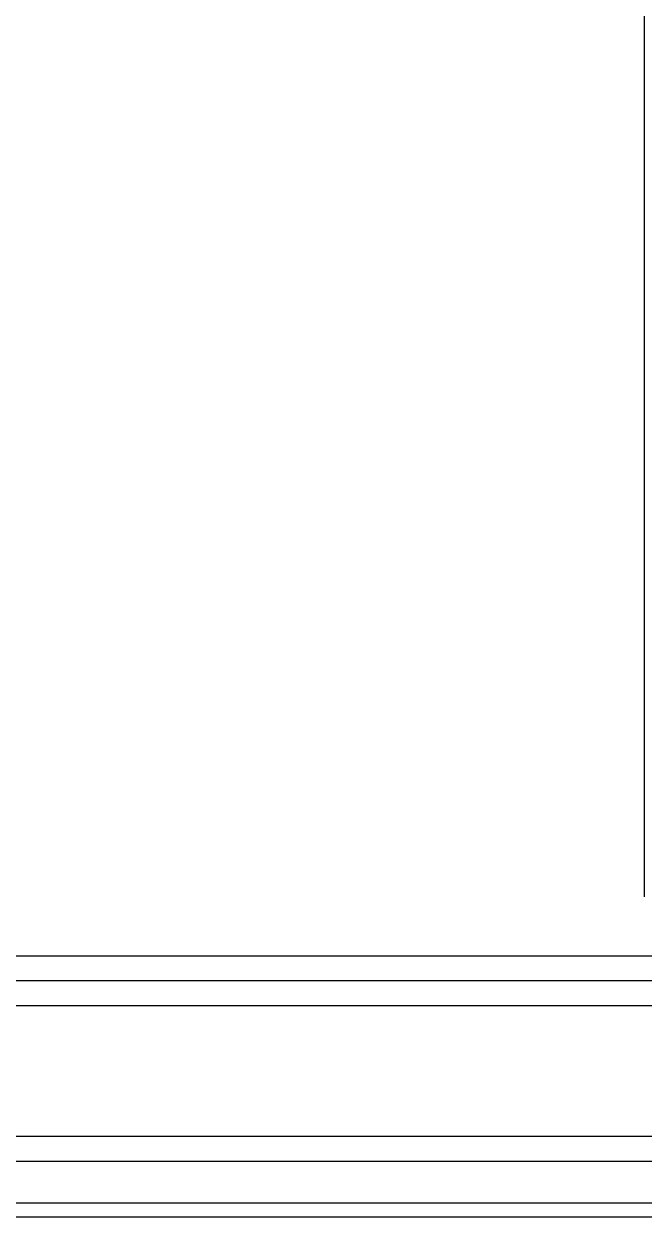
# Model space of a CAD drawing. Header units: millimetres. Extents: x -36 to 4467, y 2 to 3322.
# Drawn here: x 1633.1 to 1677.8, y 1397.3 to 1483.2 of the extents above; entities that cross this region are included whole.
import ezdxf

# ---------------------------------------------------------------- set-up
doc = ezdxf.new("R2010")
doc.units = ezdxf.units.MM

msp = doc.modelspace()

# ---------------------------------------------------------------- linework, layer by layer
for p, q in [((1677.763, 1531.888), (1677.763, 1420.413)), ((1281.123, 1416.147), (1879.273, 1416.147)), ((1879.271, 1414.347), (1279.273, 1414.347)), ((1879.273, 1414.347), (1280.075, 1414.347)), ((1879.271, 1412.547), (1279.273, 1412.547)), ((1892.131, 1403.147), (1279.273, 1403.147)), ((1891.223, 1401.347), (1279.273, 1401.347)), ((1786.473, 1401.347), (1279.277, 1401.347)), ((1786.473, 1398.347), (1260.473, 1398.347)), ((1786.473, 1397.347), (1260.473, 1397.347))]:
    msp.add_line(p, q)

doc.saveas('drawing.dxf')
